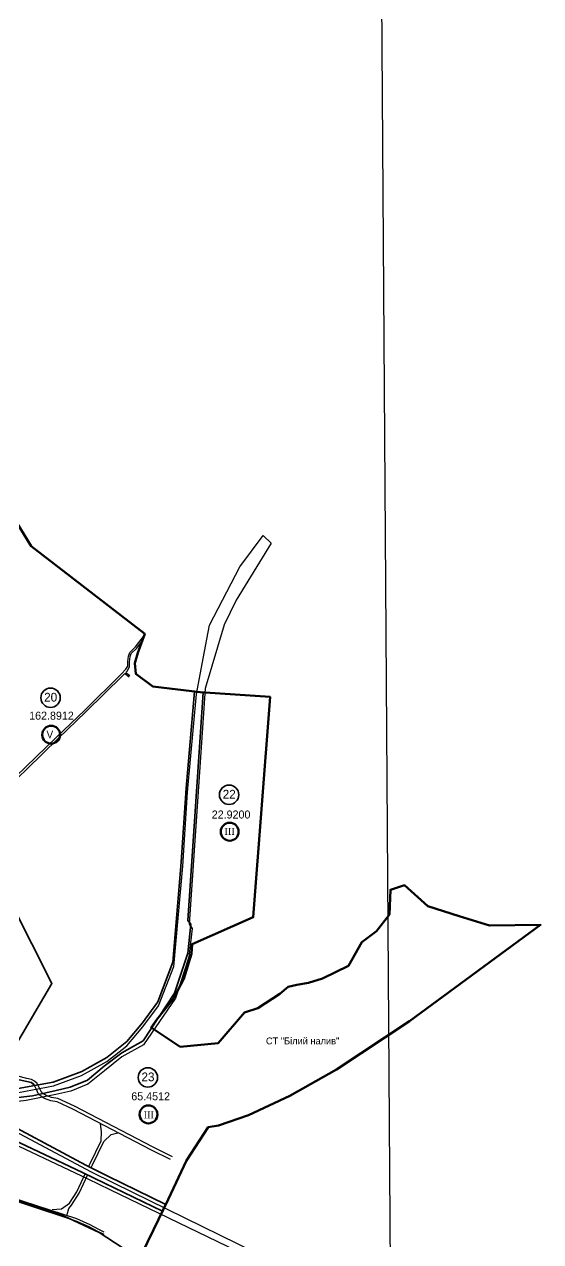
# Model space of a CAD drawing. Header units: millimetres. Extents: x 1378883 to 1389511, y 5662980 to 5673292.
# Drawn here: x 1387638 to 1389511, y 5665288 to 5669707 of the extents above; entities that cross this region are included whole.
import ezdxf
from ezdxf.enums import TextEntityAlignment as Align

# ---------------------------------------------------------------- set-up
doc = ezdxf.new("R2010")
doc.units = ezdxf.units.MM
doc.layers.add('_5Інше', color=252, linetype='Continuous', lineweight=25)
for name, color, linetype in [('N-raion', 1, 'Continuous'), ('PAY', 4, 'Continuous'), ('zona', 3, 'Continuous'), ('вулиці', 7, 'Continuous'), ('ВулНазва', 7, 'Continuous'), ('КартаСкан', 252, 'Continuous'), ('межа по генплану', 7, 'Continuous'), ('район', 6, 'Continuous')]:
    doc.layers.add(name, color=color, linetype=linetype)
doc.layers.get('ВулНазва').off()
picture_1 = doc.add_image_def('image1.tif', size_in_pixel=(29607, 29619))

# ---------------------------------------------------------------- blocks, each defined once
blk = doc.blocks.new('ЛвЗд')
at = {"layer": '_5Інше', "color": 204, "linetype": 'Continuous'}
for points in [[(51481.683, 25486.723), (51567.014, 25600.454)], [(51567.014, 25600.454), (51596.237, 25571.736)], [(51596.237, 25571.736), (51468.793, 25366.122)], [(51371.379, 25275.754), (51481.683, 25486.723)], [(51468.793, 25366.122), (51424.468, 25276.799)], [(51347.23, 25154.422), (51371.379, 25275.754)], [(51424.468, 25276.799), (51353.653, 25046.434)], [(51321.947, 25025.684), (51347.23, 25154.422)], [(51287.915, 24670.497), (51321.947, 25025.684)], [(51353.653, 25046.434), (51290.564, 24190.249)], [(51269.547, 24400.868), (51287.915, 24670.497)], [(51234.626, 24037.504), (51269.547, 24400.868)], [(51290.564, 24190.249), (51301.051, 24174.389)], [(51301.051, 24174.389), (51288.254, 24070.821)], [(51288.254, 24070.821), (51240.099, 23921.774)], [(51177.595, 23895.051), (51234.626, 24037.504)], [(51240.099, 23921.774), (51123, 23754)], [(51120.838, 23819.331), (51177.595, 23895.051)], [(51062.243, 23750.411), (51120.838, 23819.331)], [(50989.267, 23693.983), (51062.243, 23750.411)], [(51123, 23754), (51044, 23711)], [(50897, 23644), (50989.267, 23693.983)], [(51044, 23711), (50980.916, 23660.518)], [(50980.916, 23660.518), (50919.383, 23612.542)], [(50668.424, 23582.659), (50794.876, 23606.094)], [(50794.876, 23606.094), (50897, 23644)], [(50919.383, 23612.542), (50857.285, 23586.371)], [(50803.797, 23574.959), (50696.173, 23554.007)], [(50857.285, 23586.371), (50803.797, 23574.959)], [(50696.173, 23554.007), (50503.428, 23531.779)], [(50578.154, 23483.539), (50930.154, 23293.383)], [(50918.31, 23267.048), (50646.285, 23398.4)], [(50930.154, 23293.383), (51010.436, 23252.939)], [(50998.311, 23227.748), (50918.31, 23267.048)], [(51010.436, 23252.939), (51651.726, 22933.344)], [(51635.533, 22915.415), (50998.311, 23227.748)]]:
    blk.add_lwpolyline(points, dxfattribs=at)

msp = doc.modelspace()

# ---------------------------------------------------------------- linework, layer by layer
at = {"layer": 'N-raion', "color": 1, "lineweight": 35}
for centre in [(1387732.6, 5667262.4), (1388380.5, 5666910.2), (1388085.7, 5665883.8)]:
    msp.add_circle(centre, 35.2, dxfattribs=at)
at = {"layer": 'zona', "color": 3, "lineweight": 60}
for centre in [(1387734.9, 5667128.2), (1388382.7, 5666776), (1388087.9, 5665749.7)]:
    msp.add_circle(centre, 32.5, dxfattribs=at)
at = {"layer": 'вулиці', "color": 1}
for points in [[(1388006, 5667365.8), (1388012.6, 5667376.9), (1388013, 5667393.8), (1388015.5, 5667413.1), (1388020.4, 5667426.5), (1388041.3, 5667447), (1388073.8, 5667489.8)], [(1388011.6, 5667360.2), (1388018.6, 5667375.6), (1388018.9, 5667393.4), (1388021.4, 5667411.6), (1388025.6, 5667423.2), (1388045.8, 5667443), (1388062.7, 5667465.3)], [(1388001.9, 5667350.4), (1388017.8, 5667337.9)], [(1388006.1, 5667354.7), (1388011.6, 5667360.2)], [(1388006.1, 5667354.7), (1388020.3, 5667343.5)]]:
    msp.add_lwpolyline(points, dxfattribs=at)
at = {"layer": 'вулиці', "color": 7}
for points in [[(1387360.2, 5666725.8), (1387385.4, 5666751.4), (1387548.7, 5666910.2), (1387647.4, 5667004.8), (1387760.6, 5667114.6), (1387861.2, 5667210.9), (1387995.3, 5667343.8), (1388001.9, 5667350.4)], [(1387372.5, 5666752.8), (1387376.4, 5666752.8), (1387543.1, 5666915.9), (1387641.9, 5667010.6), (1387755, 5667120.4), (1387855.6, 5667216.7), (1387989.7, 5667349.5), (1388006, 5667365.8)], [(1385687.6, 5666223.8), (1385820.5, 5666092.9), (1385941.7, 5665969.6), (1385978.8, 5665931.6), (1386001.3, 5665909.7), (1386024.8, 5665893.6), (1386063, 5665880.1), (1386157.8, 5665855.6), (1386384.9, 5665798.3), (1386584.5, 5665747.5), (1386943.9, 5665655.8), (1387085.7, 5665620.3), (1387277.2, 5665555.9), (1387452.9, 5665495.6), (1387633.6, 5665434.4), (1387826.9, 5665371.1), (1387874.8, 5665349.5), (1387907.1, 5665332.7), (1387926.6, 5665323.4)], [(1385932.3, 5665964.8), (1385934.2, 5665962.9), (1385972.3, 5665925.6), (1385993.9, 5665904.6), (1386020, 5665886.9), (1386059.8, 5665872.2), (1386155.9, 5665847.8), (1386382.9, 5665790.5), (1386582.5, 5665739.7), (1386942, 5665648.1), (1387083.4, 5665612.7), (1387274.6, 5665548.4), (1387450.3, 5665488.1), (1387631, 5665426.8), (1387824, 5665363.7), (1387871.3, 5665342.3), (1387903.5, 5665325.5), (1387925.5, 5665315)], [(1388167.7, 5665585.5), (1388099.4, 5665620.3), (1387814.1, 5665768.9), (1387756.3, 5665795.3), (1387733.3, 5665798.9), (1387710.8, 5665807.2), (1387696.9, 5665816), (1387688.3, 5665825.5), (1387682.4, 5665837.6), (1387674.5, 5665854.6), (1387667.6, 5665860.8), (1387659.4, 5665865.1), (1387643.6, 5665868.7), (1387609.8, 5665876.6)], [(1388174.9, 5665595.3), (1388104.9, 5665630.9), (1387819.4, 5665779.7), (1387759.7, 5665806.9), (1387736.3, 5665810.5), (1387716.2, 5665818), (1387704.7, 5665825.3), (1387698.3, 5665832.3), (1387693.3, 5665842.8), (1387684.3, 5665861.9), (1387674.5, 5665870.7), (1387663.6, 5665876.5), (1387646.3, 5665880.4), (1387613.6, 5665888)], [(1387871.7, 5665561.6), (1387876.2, 5665571.2), (1387916.3, 5665653.9), (1387917.8, 5665685.9), (1387914.3, 5665716.1)], [(1387880.6, 5665557.2), (1387885.2, 5665566.9), (1387926.2, 5665651.4), (1387952.9, 5665677.2), (1387977.1, 5665683.3)], [(1387739.1, 5665404), (1387772.2, 5665407.2), (1387801.3, 5665427.2), (1387827.9, 5665468.4), (1387859.5, 5665535.7)], [(1387792.9, 5665386.4), (1387799, 5665407.8), (1387808.6, 5665420.1), (1387836.7, 5665463.6), (1387868.5, 5665531.3)]]:
    msp.add_lwpolyline(points, dxfattribs=at)
at = {"layer": 'межа по генплану', "color": 5, "lineweight": 70}
msp.add_lwpolyline([(1387569.6, 5667964.8), (1387662.3, 5667812.3), (1388074.7, 5667494.4), (1388049.2, 5667425.2), (1388038.2, 5667387.9), (1388042.5, 5667348.9), (1388104, 5667302.9), (1388275.4, 5667282.5), (1388529.1, 5667265.6), (1388467.9, 5666465.7), (1388246.9, 5666368.1), (1388243.7, 5666332.6), (1388216.5, 5666241.8), (1388179.2, 5666170.6), (1388118.3, 5666094.7), (1388097.5, 5666064.7), (1388203, 5665995.1), (1388341.2, 5666008.8), (1388436.7, 5666119.8), (1388484.9, 5666135.3), (1388565, 5666187.7), (1388594.6, 5666213.2), (1388625.9, 5666220.5), (1388669.1, 5666227.3), (1388718.8, 5666243.4), (1388814.3, 5666288.9), (1388861.6, 5666375), (1388915.7, 5666415), (1388962.1, 5666475.2), (1388965.7, 5666565.6), (1389016.4, 5666581.4), (1389101.3, 5666506.2), (1389215.8, 5666469.1), (1389324.8, 5666435.4), (1389510.9, 5666437.8), (1389034.6, 5666088.7), (1388770.6, 5665913.1), (1388600.6, 5665817.5), (1388450.6, 5665747.3), (1388342.3, 5665709.7), (1388304.4, 5665703.1), (1388225.6, 5665582.3), (1388159.7, 5665440.8), (1388106.1, 5665331), (1388041.9, 5665198.3)], dxfattribs=at)
msp.add_lwpolyline([(1387569.6, 5667964.8), (1387662.3, 5667812.3), (1388074.7, 5667494.4), (1388049.2, 5667425.2), (1388038.2, 5667387.9), (1388042.5, 5667348.9), (1388104, 5667302.9), (1388275.4, 5667282.5), (1388529.1, 5667265.6), (1388467.9, 5666465.7), (1388246.9, 5666368.1), (1388243.7, 5666332.6), (1388216.5, 5666241.8), (1388179.2, 5666170.6), (1388118.3, 5666094.7), (1388097.5, 5666064.7), (1388203, 5665995.1), (1388341.2, 5666008.8), (1388436.7, 5666119.8), (1388484.9, 5666135.3), (1388565, 5666187.7), (1388594.6, 5666213.2), (1388625.9, 5666220.5), (1388669.1, 5666227.3), (1388718.8, 5666243.4), (1388814.3, 5666288.9), (1388861.6, 5666375), (1388915.7, 5666415), (1388962.1, 5666475.2), (1388965.7, 5666565.6), (1389016.4, 5666581.4), (1389101.3, 5666506.2), (1389215.8, 5666469.1), (1389324.8, 5666435.4), (1389510.9, 5666437.8), (1389034.6, 5666088.7), (1388770.6, 5665913.1), (1388600.6, 5665817.5), (1388450.6, 5665747.3), (1388342.3, 5665709.7), (1388304.4, 5665703.1), (1388225.6, 5665582.3), (1388159.7, 5665440.8), (1388106.1, 5665331), (1388041.9, 5665198.3)], dxfattribs=at)
at = {"layer": 'межа по генплану', "color": 3, "lineweight": 70}
msp.add_lwpolyline([(1387569.6, 5667964.8), (1387662.3, 5667812.3), (1388074.7, 5667494.4), (1388049.2, 5667425.2), (1388038.2, 5667387.9), (1388042.5, 5667348.9), (1388104, 5667302.9), (1388275.4, 5667282.5), (1388529.1, 5667265.6), (1388467.9, 5666465.7), (1388246.9, 5666368.1), (1388243.7, 5666332.6), (1388216.5, 5666241.8), (1388179.2, 5666170.6), (1388118.3, 5666094.7), (1388097.5, 5666064.7), (1388203, 5665995.1), (1388341.2, 5666008.8), (1388436.7, 5666119.8), (1388484.9, 5666135.3), (1388565, 5666187.7), (1388594.6, 5666213.2), (1388625.9, 5666220.5), (1388669.1, 5666227.3), (1388718.8, 5666243.4), (1388814.3, 5666288.9), (1388861.6, 5666375), (1388915.7, 5666415), (1388962.1, 5666475.2), (1388965.7, 5666565.6), (1389016.4, 5666581.4), (1389101.3, 5666506.2), (1389215.8, 5666469.1), (1389324.8, 5666435.4), (1389510.9, 5666437.8), (1389034.6, 5666088.7), (1388770.6, 5665913.1), (1388600.6, 5665817.5), (1388450.6, 5665747.3), (1388342.3, 5665709.7), (1388304.4, 5665703.1), (1388225.6, 5665582.3), (1388159.7, 5665440.8), (1388106.1, 5665331), (1388041.9, 5665198.3)], dxfattribs=at)
msp.add_lwpolyline([(1387569.6, 5667964.8), (1387662.3, 5667812.3), (1388074.7, 5667494.4), (1388049.2, 5667425.2), (1388038.2, 5667387.9), (1388042.5, 5667348.9), (1388104, 5667302.9), (1388275.4, 5667282.5), (1388529.1, 5667265.6), (1388467.9, 5666465.7), (1388246.9, 5666368.1), (1388243.7, 5666332.6), (1388216.5, 5666241.8), (1388179.2, 5666170.6), (1388118.3, 5666094.7), (1388097.5, 5666064.7), (1388203, 5665995.1), (1388341.2, 5666008.8), (1388436.7, 5666119.8), (1388484.9, 5666135.3), (1388565, 5666187.7), (1388594.6, 5666213.2), (1388625.9, 5666220.5), (1388669.1, 5666227.3), (1388718.8, 5666243.4), (1388814.3, 5666288.9), (1388861.6, 5666375), (1388915.7, 5666415), (1388962.1, 5666475.2), (1388965.7, 5666565.6), (1389016.4, 5666581.4), (1389101.3, 5666506.2), (1389215.8, 5666469.1), (1389324.8, 5666435.4), (1389510.9, 5666437.8), (1389034.6, 5666088.7), (1388770.6, 5665913.1), (1388600.6, 5665817.5), (1388450.6, 5665747.3), (1388342.3, 5665709.7), (1388304.4, 5665703.1), (1388225.6, 5665582.3), (1388159.7, 5665440.8), (1388106.1, 5665331), (1388041.9, 5665198.3)], dxfattribs=at)
at = {"layer": 'межа по генплану', "color": 2, "lineweight": 70}
msp.add_lwpolyline([(1387569.6, 5667964.8), (1387662.3, 5667812.3), (1388074.7, 5667494.4), (1388049.2, 5667425.2), (1388038.2, 5667387.9), (1388042.5, 5667348.9), (1388104, 5667302.9), (1388275.4, 5667282.5), (1388529.1, 5667265.6), (1388467.9, 5666465.7), (1388246.9, 5666368.1), (1388243.7, 5666332.6), (1388216.5, 5666241.8), (1388179.2, 5666170.6), (1388118.3, 5666094.7), (1388097.5, 5666064.7), (1388203, 5665995.1), (1388341.2, 5666008.8), (1388436.7, 5666119.8), (1388484.9, 5666135.3), (1388565, 5666187.7), (1388594.6, 5666213.2), (1388625.9, 5666220.5), (1388669.1, 5666227.3), (1388718.8, 5666243.4), (1388814.3, 5666288.9), (1388861.6, 5666375), (1388915.7, 5666415), (1388962.1, 5666475.2), (1388965.7, 5666565.6), (1389016.4, 5666581.4), (1389101.3, 5666506.2), (1389215.8, 5666469.1), (1389324.8, 5666435.4), (1389510.9, 5666437.8), (1389034.6, 5666088.7), (1388770.6, 5665913.1), (1388600.6, 5665817.5), (1388450.6, 5665747.3), (1388342.3, 5665709.7), (1388304.4, 5665703.1), (1388225.6, 5665582.3), (1388159.7, 5665440.8), (1388106.1, 5665331), (1388041.9, 5665198.3)], dxfattribs=at)
at = {"layer": 'район', "color": 6, "lineweight": 35}
for points in [[(1387614.8, 5665843.2), (1387742, 5665866.4), (1387845.8, 5665905.8), (1387936.7, 5665956.7), (1388009, 5666014.5), (1388065.8, 5666082.6), (1388122.2, 5666157.8), (1388176, 5666302), (1388206.7, 5666665.5), (1388224.7, 5666934.6), (1388254.6, 5667285)], [(1388286.7, 5667281.8), (1388230.5, 5666453.7), (1388241.6, 5666440.3), (1388230.2, 5666334.6), (1388182.8, 5666189.5), (1388068.2, 5666017), (1387991.5, 5665973), (1387927.8, 5665924.6), (1387866.6, 5665873.4), (1387804, 5665848.4), (1387753, 5665835.9), (1387667.6, 5665817.4), (1387448.2, 5665791.6), (1387507.1, 5665753.6), (1387860.2, 5665565.5), (1387940.7, 5665525.5), (1388150.7, 5665422.4)], [(1387550.9, 5665906.3), (1387737.5, 5666225.3), (1387517.1, 5666659.2)], [(1387663.7, 5665866), (1387602.3, 5665879)], [(1388139.1, 5665398.7), (1387928.8, 5665500.3), (1387848.5, 5665539.1), (1387575.7, 5665668.8)], [(1387849, 5664636.9), (1387291.3, 5664441.8), (1387174.1, 5664407.7), (1387119.6, 5664401.5), (1386937.3, 5664396.3), (1386772.7, 5664410.9), (1386703.5, 5664425.1), (1386599.7, 5664455.1), (1386479.6, 5664509.2), (1386411.5, 5664547.3), (1386497.3, 5664703), (1386563.7, 5664755.7), (1386633.9, 5664938.5), (1386675.5, 5665055.6), (1386711, 5665146.9), (1386949.4, 5665078.3), (1387047.7, 5665619.9), (1387780.2, 5665381.6), (1387908.6, 5665320.7), (1388054.9, 5665225.2)]]:
    msp.add_lwpolyline(points, dxfattribs=at)
at = {"layer": 'район', "lineweight": 35}
msp.add_lwpolyline([(1387663.7, 5665866), (1387671.4, 5665859.5), (1387674.7, 5665854.1)], dxfattribs=at)

# ---------------------------------------------------------------- block references
at = {"layer": 'ВулНазва', "color": 7, "lineweight": 9, "rotation": 0.3369352804470327}
msp.add_blockref('ЛвЗд', (1337088, 5641948.4), dxfattribs=at)

# ---------------------------------------------------------------- texts
at = {"layer": 'N-raion', "color": 1, "lineweight": 35}
for s, p in [('20', (1387709.5, 5667248.5)), ('22', (1388357.4, 5666896.3)), ('23', (1388062.6, 5665870))]:
    msp.add_text(s, height=31.73, dxfattribs=at).set_placement(p)
for s, p in [('162.8912', (1387736.1, 5667182.8)), ('22.9200', (1388387.7, 5666824)), ('65.4512', (1388095.8, 5665800.9))]:
    msp.add_text(s, height=29.05, dxfattribs=at).set_placement(p, align=Align.CENTER)
at = {"layer": 'PAY', "color": 7}
msp.add_text('СТ "Білий налив"', height=25, dxfattribs=at).set_placement((1388647.3, 5666017.2), align=Align.MIDDLE)
at = {"layer": 'zona', "color": 3, "lineweight": 60}
msp.add_text('V', height=27.7, dxfattribs=at).set_placement((1387717.7, 5667115.4))
at = {"layer": 'район', "char_height": 25, "width": 109.723, "attachment_point": 1}
for insert in [(1388363.6, 5666789.7), (1388070.3, 5665760.3)]:
    msp.add_mtext('{\\fTimes New Roman|b0|i0|c204|p18;\\C3;ІІІ}', dxfattribs=dict(at, insert=insert))

# ---------------------------------------------------------------- pictures from other files: only their frames are drawn
at = {"layer": 'КартаСкан'}
image = msp.add_image(picture_1, insert=(1378952, 5663192.3), size_in_units=(10026.9, 10031), rotation=0.39543, dxfattribs=at)
image.dxf.flags = 15

doc.saveas('drawing.dxf')
